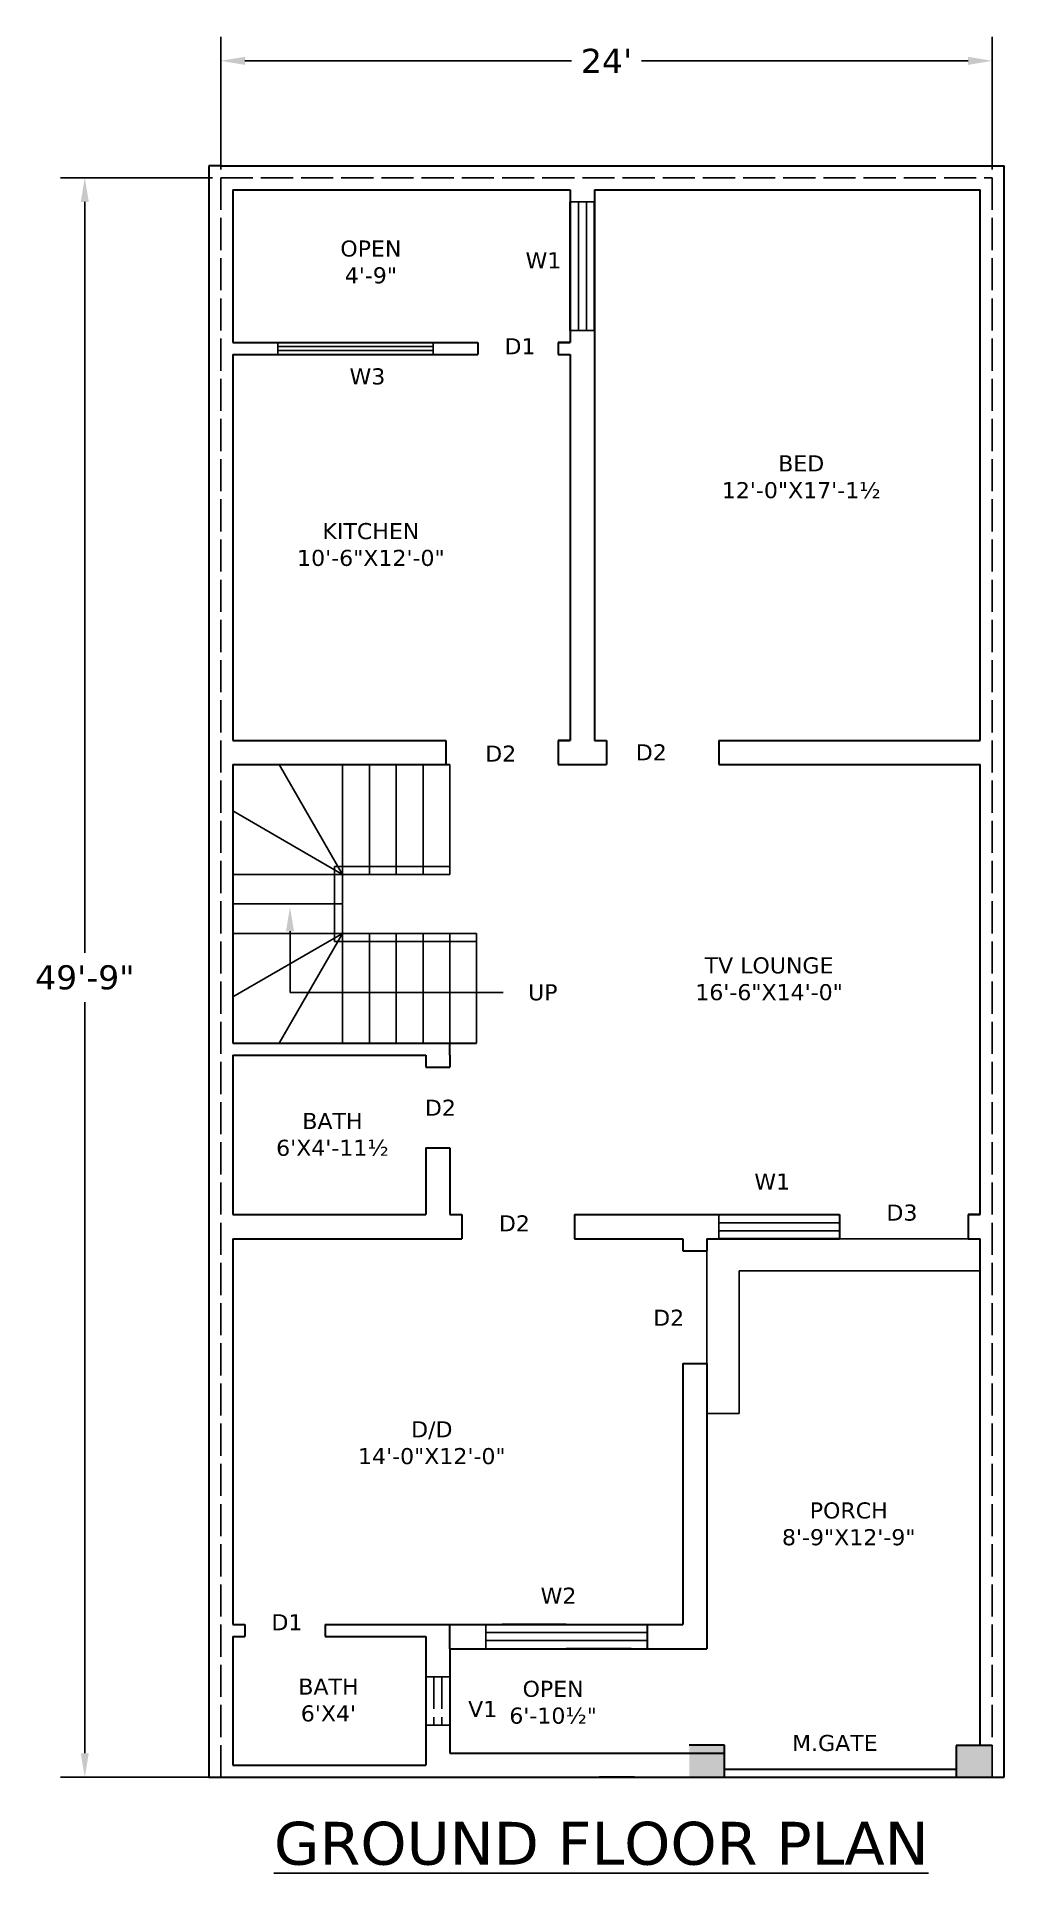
# Model space of a CAD drawing. Header units: inches. Extents: x -65 to 296, y -626 to 60.
import ezdxf

# ---------------------------------------------------------------- set-up
doc = ezdxf.new("R2010")
doc.units = ezdxf.units.IN
doc.header["$MEASUREMENT"] = 0
doc.linetypes.add('ACAD_ISO02W100', pattern=[15, 12, -3])
doc.styles.get("Standard").update_dxf_attribs({"font": 'verdana.ttf'})
doc.dimstyles.get("Standard").update_dxf_attribs({"dimscale": 50, "dimtxt": 0.18, "dimasz": 0.18, "dimexe": 0.18, "dimexo": 0.0625, "dimgap": 0.09, "dimtad": 0, "dimtih": 1, "dimtoh": 1, "dimdec": 0, "dimzin": 0, "dimdsep": 46, "dimlunit": 4, "dimtxsty": 'Standard', "dimcen": 0.09, "dimadec": 0, "dimazin": 2, "dimtfac": 1, "dimtdec": 0, "dimtofl": 0, "dimtmove": 0, "dimatfit": 3, "dimfxl": 1, "dimtolj": 1, "dimtzin": 0, "dimarcsym": 0})

# ---------------------------------------------------------------- blocks, each defined once
blk = doc.blocks.new('*D1')
at = {"color": 0, "lineweight": -2, "transparency": 16777216}
for p, q in [((3.38, 10.28), (3.38, 59.81)), ((291.38, 10.28), (291.38, 59.81)), ((12.38, 50.81), (134.33, 50.81)), ((282.38, 50.81), (160.43, 50.81))]:
    blk.add_line(p, q, dxfattribs=at)
at = {"color": 0, "transparency": 16777216}
for points in [[(12.38, 52.31), (12.38, 49.31), (3.38, 50.81)], [(282.38, 52.31), (282.38, 49.31), (291.38, 50.81)]]:
    blk.add_solid(points, dxfattribs=at)
at = {"layer": 'Defpoints', "color": 0, "transparency": 16777216}
for p in [(291.38, 50.81), (3.38, 7.16), (291.38, 7.16)]:
    blk.add_point(p, dxfattribs=at)
at = {"color": 0, "lineweight": -3, "transparency": 16777216, "insert": (147.38, 50.81), "char_height": 9, "attachment_point": 5}
blk.add_mtext("\\A1;24'", dxfattribs=at)
blk = doc.blocks.new('*D2')
at = {"color": 0, "lineweight": -2, "transparency": 16777216}
for p, q in [((0.26, 7.16), (-56.39, 7.16)), ((-47.39, -1.84), (-47.39, -282.17)), ((-47.39, -580.84), (-47.39, -300.52)), ((0.26, -589.84), (-56.39, -589.84))]:
    blk.add_line(p, q, dxfattribs=at)
at = {"color": 0, "transparency": 16777216}
for points in [[(-48.89, -1.84), (-45.89, -1.84), (-47.39, 7.16)], [(-48.89, -580.84), (-45.89, -580.84), (-47.39, -589.84)]]:
    blk.add_solid(points, dxfattribs=at)
at = {"layer": 'Defpoints', "color": 0, "transparency": 16777216}
for p in [(3.38, 7.16), (-47.39, -589.84), (3.38, -589.84)]:
    blk.add_point(p, dxfattribs=at)
at = {"color": 0, "lineweight": -3, "transparency": 16777216, "insert": (-47.39, -291.34), "char_height": 9, "attachment_point": 5}
blk.add_mtext('\\A1;49\'-9"', dxfattribs=at)

msp = doc.modelspace()

# ---------------------------------------------------------------- hatches: boundary and pattern name
at = {"lineweight": 30}
h = msp.add_hatch(color=256, dxfattribs=at)
h.dxf.hatch_style = 1
h.paths.add_polyline_path([(191.48, -577.8), (178.28, -577.8), (178.28, -589.84), (191.48, -589.84)])
h = msp.add_hatch(color=256, dxfattribs=at)
h.dxf.hatch_style = 1
h.paths.add_polyline_path([(291.38, -577.95), (277.88, -577.95), (277.88, -589.84), (291.38, -589.84)])

# ---------------------------------------------------------------- linework, layer by layer
for p, q in [((-1.12, 11.66), (-1.12, -589.84)), ((3.38, 11.66), (-1.12, 11.66)), ((3.38, 11.66), (291.38, 11.66)), ((291.38, 11.66), (295.88, 11.66)), ((295.88, -589.84), (295.88, 11.66)), ((7.88, 2.66), (7.88, -54.34)), ((7.88, 2.66), (133.88, 2.66)), ((133.88, 2.66), (133.88, -54.34)), ((142.88, 2.66), (142.88, -202.84)), ((142.88, 2.66), (286.88, 2.66)), ((286.88, -202.84), (286.88, 2.66)), ((133.88, -49.84), (133.88, -1.84)), ((142.88, -49.84), (142.88, -1.84)), ((7.88, -54.34), (99.38, -54.34)), ((24.63, -54.34), (82.63, -54.34)), ((99.38, -54.34), (99.38, -58.84)), ((133.88, -54.34), (129.38, -54.34)), ((129.38, -54.34), (129.38, -58.84)), ((129.38, -54.34), (133.88, -54.34)), ((7.88, -58.84), (99.38, -58.84)), ((7.88, -58.84), (7.88, -202.84)), ((24.63, -58.84), (82.63, -58.84)), ((129.38, -58.84), (133.88, -58.84)), ((133.88, -58.84), (133.88, -202.84)), ((7.88, -202.84), (87.38, -202.84)), ((87.38, -202.84), (87.38, -211.84)), ((133.88, -202.84), (129.38, -202.84)), ((129.38, -202.84), (129.38, -211.84)), ((129.38, -202.84), (133.88, -202.84)), ((142.88, -202.84), (147.38, -202.84)), ((142.88, -202.84), (147.38, -202.84)), ((147.38, -202.84), (147.38, -211.84)), ((189.38, -202.84), (189.38, -211.84)), ((189.38, -202.84), (286.88, -202.84)), ((7.88, -211.84), (88.88, -211.84)), ((7.88, -211.84), (7.88, -315.84)), ((129.38, -211.84), (147.38, -211.84)), ((189.38, -211.84), (286.88, -211.84)), ((286.88, -379.84), (286.88, -211.84)), ((7.88, -315.84), (98.88, -315.84)), ((7.88, -320.34), (79.88, -320.34)), ((7.88, -320.34), (7.88, -379.84)), ((79.88, -320.34), (79.88, -324.84)), ((79.88, -320.34), (79.88, -324.84)), ((88.88, -320.34), (88.88, -315.84)), ((88.88, -320.34), (88.88, -324.84)), ((79.88, -324.84), (88.88, -324.84)), ((79.88, -354.84), (88.88, -354.84)), ((79.88, -354.84), (79.88, -379.84)), ((88.88, -354.84), (88.88, -379.84)), ((7.88, -379.84), (79.88, -379.84)), ((88.88, -379.84), (93.38, -379.84)), ((88.88, -379.84), (93.38, -379.84)), ((93.38, -379.84), (93.38, -388.84)), ((135.38, -379.84), (135.38, -379.84)), ((135.38, -379.84), (135.38, -388.84)), ((135.38, -379.84), (234.38, -379.84)), ((189.38, -379.84), (234.38, -379.84)), ((234.38, -379.84), (234.38, -388.84)), ((286.88, -379.84), (282.38, -379.84)), ((282.38, -379.84), (282.38, -388.84)), ((282.38, -379.84), (286.88, -379.84)), ((7.88, -388.84), (93.38, -388.84)), ((7.88, -388.84), (7.88, -532.84)), ((135.38, -388.84), (175.88, -388.84)), ((175.88, -388.84), (175.88, -393.34)), ((175.88, -388.84), (175.88, -393.34)), ((184.88, -388.84), (184.88, -393.34)), ((184.88, -388.84), (234.38, -388.84)), ((184.88, -388.84), (189.38, -388.84)), ((234.38, -388.84), (189.38, -388.84)), ((282.38, -388.84), (286.88, -388.84)), ((286.88, -577.95), (286.88, -388.84)), ((175.88, -393.34), (175.88, -393.34)), ((175.88, -393.34), (184.88, -393.34)), ((175.88, -435.34), (184.88, -435.34)), ((175.88, -435.34), (175.88, -532.84)), ((184.88, -435.34), (184.88, -541.84)), ((7.88, -532.84), (12.38, -532.84)), ((7.88, -532.84), (12.38, -532.84)), ((12.38, -532.84), (12.38, -537.34)), ((42.38, -532.84), (42.38, -537.34)), ((42.38, -532.84), (175.88, -532.84)), ((88.88, -541.84), (88.88, -532.84)), ((88.88, -532.84), (175.88, -532.84)), ((102.38, -532.84), (162.57, -532.84)), ((132.38, -532.84), (108.38, -532.84)), ((108.38, -532.84), (156.57, -532.84)), ((132.38, -532.84), (156.57, -532.84)), ((162.57, -532.84), (162.57, -541.84)), ((7.88, -537.34), (12.38, -537.34)), ((7.88, -537.34), (7.88, -585.34)), ((42.38, -537.34), (79.88, -537.34)), ((79.88, -537.34), (79.88, -585.34)), ((88.88, -541.84), (175.88, -541.84)), ((88.88, -541.84), (88.88, -580.84)), ((102.38, -541.84), (162.57, -541.84)), ((108.38, -541.84), (132.38, -541.84)), ((108.38, -541.84), (156.57, -541.84)), ((156.57, -541.84), (132.38, -541.84)), ((175.88, -541.84), (184.88, -541.84)), ((88.88, -580.84), (191.48, -580.84)), ((191.48, -577.8), (178.28, -577.8)), ((191.48, -589.84), (191.48, -577.8)), ((291.38, -577.95), (277.88, -577.95)), ((277.88, -577.95), (277.88, -589.84)), ((7.88, -585.34), (79.88, -585.34)), ((191.48, -586.84), (277.88, -586.84)), ((-1.12, -589.84), (295.88, -589.84)), ((157.87, -589.84), (144.67, -589.84)), ((277.88, -589.84), (291.38, -589.84))]:
    msp.add_line(p, q, dxfattribs=at)
at = {"linetype": 'ACAD_ISO02W100', "lineweight": -3}
for p, q in [((3.38, 7.16), (291.38, 7.16)), ((3.38, 7.16), (3.38, -589.84)), ((291.38, -589.84), (291.38, 7.16)), ((82.88, -552.34), (82.88, -570.34)), ((85.88, -552.34), (85.88, -570.34))]:
    msp.add_line(p, q, dxfattribs=at)
at = {"lineweight": -3}
for p, q in [((142.88, -1.84), (133.88, -1.84)), ((136.88, -49.84), (136.88, -1.84)), ((139.88, -49.84), (139.88, -1.84)), ((24.63, -54.34), (24.63, -58.84)), ((82.63, -54.34), (82.63, -58.84)), ((142.88, -49.84), (133.88, -49.84)), ((24.63, -55.84), (82.63, -55.84)), ((24.63, -57.34), (82.63, -57.34)), ((48.88, -211.84), (48.88, -315.84)), ((48.88, -252.84), (48.88, -211.84)), ((45.88, -249.84), (45.88, -277.84)), ((45.88, -249.84), (88.88, -249.84)), ((45.88, -252.84), (88.88, -252.84)), ((7.88, -274.84), (98.88, -274.84)), ((45.88, -277.84), (98.88, -277.84)), ((189.38, -388.84), (189.38, -379.84)), ((189.38, -382.84), (234.38, -382.84)), ((234.38, -379.84), (234.38, -388.84)), ((184.88, -388.84), (184.88, -454.05)), ((184.88, -388.84), (286.88, -388.84)), ((189.38, -385.84), (234.38, -385.84)), ((196.88, -400.84), (196.88, -454.05)), ((196.88, -400.84), (286.88, -400.84)), ((196.88, -454.05), (184.88, -454.05)), ((102.38, -532.84), (102.38, -541.84)), ((102.38, -535.84), (162.57, -535.84)), ((102.38, -538.84), (162.57, -538.84)), ((79.88, -552.34), (88.88, -552.34)), ((79.88, -552.34), (79.88, -570.34)), ((88.88, -552.34), (88.88, -570.34)), ((88.88, -570.34), (79.88, -570.34))]:
    msp.add_line(p, q, dxfattribs=at)
for p, q in [((48.88, -252.84), (25.21, -211.84)), ((58.88, -252.84), (58.88, -211.84)), ((68.88, -252.84), (68.88, -211.84)), ((78.88, -252.84), (78.88, -211.84)), ((88.88, -252.84), (88.88, -211.84)), ((48.88, -252.84), (7.88, -229.17)), ((45.88, -252.84), (7.88, -252.84)), ((7.88, -263.84), (48.88, -263.84)), ((29.23, -274.04), (29.23, -296.86)), ((48.88, -274.84), (7.88, -298.52)), ((48.88, -274.84), (25.21, -315.84)), ((48.88, -315.84), (48.88, -274.84)), ((58.88, -315.84), (58.88, -274.84)), ((68.88, -315.84), (68.88, -274.84)), ((78.88, -315.84), (78.88, -274.84)), ((88.88, -315.84), (88.88, -274.84)), ((98.88, -315.84), (98.88, -274.84)), ((29.23, -296.86), (108.84, -296.86)), ((191.48, -589.84), (277.88, -589.84))]:
    msp.add_line(p, q)
msp.add_solid([(27.73, -274.04), (30.73, -274.04), (29.23, -265.04)])

# ---------------------------------------------------------------- texts
at = {"lineweight": 30, "char_height": 6, "attachment_point": 1}
for s, width, insert in [('\\pxqc;{\\fVerdana|b0|i0|c0|p34;OPEN\\P4\'-9"}', 67.129, (25.85, -16.24)), ('\\pxqc;W1', 10.3794, (118.65, -20.64)), ('\\pxqc;D1', 28.5793, (100.8, -52.72)), ('\\pxqc;W3', 10.3794, (52.93, -63.96)), ('\\pxqc;BED\\P12\'-0"X17\'-1½', 67.129, (186.51, -96.43)), ('\\pxqc;KITCHEN\\P10\'-6"X12\'-0"', 67.129, (25.85, -121.7)), ('\\pxqc;D2', 28.5793, (93.6, -204.76)), ('\\pxqc;D2', 28.5793, (149.82, -204.29)), ('\\pxqc;TV LOUNGE\\P16\'-6"X14\'-0"', 67.129, (174.5, -283.79)), ("\\pxqc;BATH\\P6'X4'-11½", 67.129, (11.51, -341.88)), ('\\pxqc;D2', 28.5793, (71.07, -336.93)), ('\\pxqc;W1', 10.3794, (204.05, -364.48)), ('\\pxqc;D3', 28.5793, (243.38, -376.07)), ('\\pxqc;D2', 28.5793, (98.7, -380.08)), ('\\pxqc;D2', 28.5793, (156.3, -415.32)), ('\\pxqc;D/D\\P14\'-0"X12\'-0"', 67.129, (48.6, -456.96)), ('\\pxqc;PORCH\\P8\'-9"X12\'-9"', 67.129, (204.25, -487.23)), ('\\pxqc;W2', 10.3794, (124.28, -519.05)), ('\\pxqc;D1', 28.5793, (13.8, -528.97)), ("\\pxqc;BATH\\P6'X4'", 67.129, (10.02, -552.98)), ('\\pxqc;OPEN\\P6\'-10½"', 67.129, (93.89, -553.81)), ('\\pxqc;V1', 10.3794, (95.97, -561.34)), ('\\pxqc;M.GATE', 67.129, (199.06, -574.02))]:
    msp.add_mtext_dynamic_manual_height_columns(s, width=width, gutter_width=1, heights=[0], dxfattribs=dict(at, insert=insert))
at = {"insert": (109.24, -293.83), "char_height": 6, "attachment_point": 1}
msp.add_mtext_dynamic_manual_height_columns('\\pxqc;UP', width=28.7306, gutter_width=1, heights=[0], dxfattribs=at)
at = {"lineweight": -3, "insert": (16.25, -606.46), "char_height": 16, "attachment_point": 1}
msp.add_mtext_dynamic_manual_height_columns('\\pxqc;{\\LGROUND FLOOR PLAN}', width=258.3786, gutter_width=1, heights=[0], dxfattribs=at)

# ---------------------------------------------------------------- dimensions: what is measured, and where the dimension line sits
at = {"lineweight": -3}
dim = msp.add_linear_dim(base=(291.38, 50.81), p1=(3.38, 7.16), p2=(291.38, 7.16), dimstyle='Standard', dxfattribs=at)
dim.commit()
dim.dimension.update_dxf_attribs({"geometry": '*D1', "text_midpoint": (147.38, 50.81)})
dim = msp.add_linear_dim(base=(-47.39, -589.84), p1=(3.38, 7.16), p2=(3.38, -589.84), angle=90, dimstyle='Standard', dxfattribs=at)
dim.commit()
dim.dimension.update_dxf_attribs({"geometry": '*D2', "text_midpoint": (-47.39, -291.34)})

doc.saveas('drawing.dxf')
